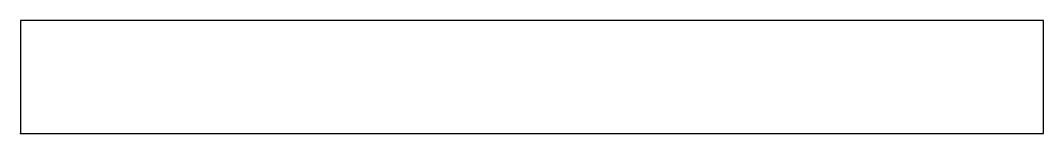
# Model space of a CAD drawing. Header units: millimetres. Extents: x 0 to 273, y 0 to 30.
import ezdxf

# ---------------------------------------------------------------- set-up
doc = ezdxf.new("R2010")
doc.units = ezdxf.units.MM
doc.header["$MEASUREMENT"] = 0
doc.layers.add('front v1_Sketch1', color=7, linetype='Continuous')

msp = doc.modelspace()

# ---------------------------------------------------------------- linework, layer by layer
at = {"layer": 'front v1_Sketch1'}
for p, q in [((273, 30), (0, 30)), ((0, 30), (0, 0)), ((273, 0), (273, 30)), ((0, 0), (273, 0))]:
    msp.add_line(p, q, dxfattribs=at)
msp.add_point((0, 0), dxfattribs=at)
msp.add_point((0, 0), dxfattribs=at)

doc.saveas('drawing.dxf')
